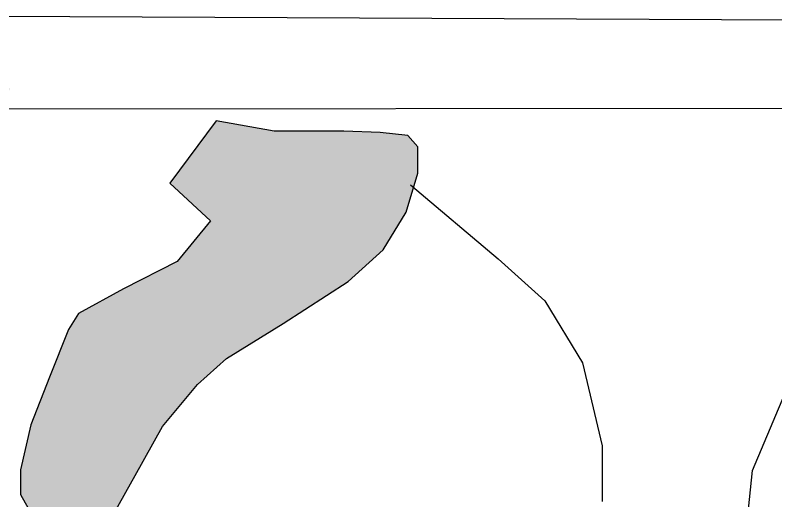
# Model space of a CAD drawing. Header units: inches. Extents: x 155 to 361, y 91 to 381.
# Drawn here: x 276.921 to 277.624, y 287.317 to 287.766 of the extents above; entities that cross this region are included whole.
import ezdxf

# ---------------------------------------------------------------- set-up
doc = ezdxf.new("R2010")
doc.units = ezdxf.units.IN
doc.header["$MEASUREMENT"] = 0
doc.layers.add('çziigi', color=10, linetype='Continuous')

msp = doc.modelspace()

# ---------------------------------------------------------------- hatches: boundary and pattern name
at = {"layer": 'çziigi'}
h = msp.add_hatch(color=256, dxfattribs=at)
h.dxf.hatch_style = 1
h.paths.add_polyline_path([(276.38812, 287.04371), (276.38183, 287.09187), (276.37764, 287.11071), (276.37764, 287.13165), (276.38602, 287.1463), (276.41536, 287.18817), (276.42798, 287.22413), (276.43426, 287.26182), (276.43007, 287.29113), (276.42363, 287.29619), (276.31394, 287.14466), (275.97784, 286.92533), (275.71267, 286.85478), (275.72749, 286.83394), (275.73076, 286.80693), (275.72995, 286.77337), (275.72913, 286.75781), (275.73486, 286.72589), (275.73075, 286.66428), (275.73321, 286.61435), (275.73075, 286.58406), (275.71968, 286.42369), (275.71968, 286.35878), (275.7092, 286.26876), (275.71339, 286.21642), (275.71339, 286.14524), (275.71339, 286.10755), (275.71549, 286.02799), (275.71759, 285.95681), (275.72597, 285.8961), (275.77416, 285.83538), (275.81816, 285.88563), (275.82025, 285.90656), (275.80978, 285.99031), (275.8014, 286.16617), (275.80349, 286.21851), (275.81187, 286.29179), (275.81606, 286.38391), (275.81606, 286.47603), (275.81816, 286.52627), (275.81816, 286.59955), (275.81606, 286.65608), (275.81606, 286.70632), (275.82445, 286.72517), (275.84749, 286.75029), (275.86216, 286.75029), (275.89149, 286.74192), (275.9334, 286.68957), (275.93759, 286.62677), (275.9355, 286.58908), (275.92711, 286.53465), (275.92502, 286.46137), (275.92502, 286.36088), (275.92502, 286.30854), (275.92502, 286.2541), (275.92502, 286.18083), (275.92502, 286.13267), (275.91454, 286.09918), (275.90826, 286.04055), (275.90826, 286.01334), (275.90826, 285.96728), (275.89778, 285.92122), (275.90197, 285.87516), (275.92083, 285.82701), (275.9313, 285.82073), (275.98578, 285.81235), (276.03607, 285.84794), (276.04236, 285.88563), (276.03607, 285.91912), (275.99835, 286.00078), (275.99207, 286.09289), (276.00674, 286.16408), (276.0235, 286.26248), (276.03397, 286.36088), (276.03816, 286.45718), (276.04236, 286.51999), (276.03607, 286.59955), (276.01721, 286.67492), (276.00464, 286.73563), (276.00045, 286.78169), (276.00045, 286.82566), (276.00883, 286.8445), (276.0654, 286.86544), (276.09683, 286.90731), (276.1115, 286.92197), (276.16807, 286.93453), (276.20369, 286.9429), (276.24769, 286.9429), (276.26865, 286.9429), (276.30217, 286.95337), (276.37345, 286.98509), (276.38183, 287.0144)])
h.paths.add_polyline_path([(276.78605, 287.58563), (276.8028, 287.59923), (276.8227, 287.61178), (276.84154, 287.63061), (276.85411, 287.64526), (276.85204, 287.64911), (276.86199, 287.66428), (276.9023, 287.67944), (276.91172, 287.68624), (276.91643, 287.69827), (276.89706, 287.7056), (276.84314, 287.69304), (276.8222, 287.68938), (276.79446, 287.69357), (276.77875, 287.6988), (276.75939, 287.71083), (276.75101, 287.71763), (276.75049, 287.72547), (276.74263, 287.7396), (276.73112, 287.74692), (276.72169, 287.74744), (276.71018, 287.74483), (276.70494, 287.74169), (276.69447, 287.73332), (276.68296, 287.72547), (276.67985, 287.72322), (276.57688, 287.50791), (276.45403, 287.33819), (276.46352, 287.32589), (276.48341, 287.31804), (276.50278, 287.32013), (276.52267, 287.33478), (276.52948, 287.34838), (276.53838, 287.35779), (276.55879, 287.37348), (276.57031, 287.3829), (276.59962, 287.40068), (276.6148, 287.41533), (276.62998, 287.42056), (276.6661, 287.43259), (276.67919, 287.42579), (276.68233, 287.42475), (276.71531, 287.42475), (276.75196, 287.43311), (276.77085, 287.44848), (276.78184, 287.46887), (276.78394, 287.48195), (276.78132, 287.50392), (276.77399, 287.52118), (276.77085, 287.53321), (276.77504, 287.55518)])
h.paths.add_polyline_path([(277.26107, 287.54935), (277.28249, 287.58413), (277.2932, 287.62025), (277.2932, 287.64433), (277.28383, 287.65504), (277.25839, 287.65771), (277.22492, 287.65905), (277.20484, 287.65905), (277.16066, 287.65905), (277.1071, 287.66841), (277.06426, 287.61089), (277.10174, 287.57611), (277.07095, 287.53865), (277.02141, 287.51323), (276.97991, 287.49049), (276.97053, 287.47577), (276.95313, 287.43162), (276.93572, 287.38747), (276.92635, 287.346), (276.92635, 287.32326), (276.9451, 287.28981), (276.97857, 287.28179), (277.01338, 287.30721), (277.03212, 287.34065), (277.05756, 287.38614), (277.08969, 287.42493), (277.11647, 287.44901), (277.16869, 287.48112), (277.22894, 287.51992)])
h.paths.add_polyline_path([(277.61543, 285.8863), (277.59293, 285.91439), (277.56622, 285.92984), (277.55076, 285.9172), (277.53529, 285.91158), (277.50999, 285.91158), (277.48468, 285.91439), (277.46331, 285.91914), (277.43688, 285.8877), (277.43688, 285.86242), (277.45938, 285.84134), (277.51139, 285.83854), (277.55357, 285.84415), (277.59996, 285.85258), (277.61261, 285.86242)])
h.paths.add_polyline_path([(276.9406, 285.88956), (276.92551, 285.9252), (276.89395, 285.93069), (276.87612, 285.91972), (276.85142, 285.90738), (276.8185, 285.91424), (276.79937, 285.9257), (276.79929, 285.91835), (276.76911, 285.88133), (276.77734, 285.85666), (276.80066, 285.85392), (276.82947, 285.84295), (276.86789, 285.84295), (276.92962, 285.85255), (276.93511, 285.87174)])
h.paths.add_polyline_path([(276.43615, 285.8966), (276.41249, 285.92096), (276.39855, 285.92014), (276.36385, 285.92014), (276.33, 285.92014), (276.31054, 285.91844), (276.28007, 285.91506), (276.2758, 285.91407), (276.27595, 285.90871), (276.2598, 285.87643), (276.25845, 285.85894), (276.30961, 285.85356), (276.34192, 285.84953), (276.38095, 285.85222), (276.40518, 285.85356), (276.42672, 285.86432)])

# ---------------------------------------------------------------- linework, layer by layer
for p, q in [((276.70035, 287.76607), (280.55415, 287.74851)), ((276.9023, 287.67944), (280.57531, 287.68295)), ((277.1071, 287.66841), (277.06426, 287.61089)), ((277.16066, 287.65905), (277.1071, 287.66841)), ((277.20484, 287.65905), (277.16066, 287.65905)), ((277.22492, 287.65905), (277.20484, 287.65905)), ((277.25839, 287.65771), (277.22492, 287.65905)), ((277.28383, 287.65504), (277.25839, 287.65771)), ((277.2932, 287.64433), (277.28383, 287.65504)), ((277.2932, 287.62025), (277.2932, 287.64433)), ((277.28249, 287.58413), (277.2932, 287.62025)), ((277.06426, 287.61089), (277.10174, 287.57611)), ((277.2864, 287.60937), (277.36728, 287.5411)), ((277.26107, 287.54935), (277.28249, 287.58413)), ((277.10174, 287.57611), (277.07095, 287.53865)), ((277.22894, 287.51992), (277.26107, 287.54935)), ((277.36728, 287.5411), (277.4105, 287.50208)), ((277.07095, 287.53865), (277.02141, 287.51323)), ((277.16869, 287.48112), (277.22894, 287.51992)), ((277.02141, 287.51323), (276.97991, 287.49049)), ((277.4105, 287.50208), (277.44537, 287.44496)), ((276.97991, 287.49049), (276.97053, 287.47577)), ((277.11647, 287.44901), (277.16869, 287.48112)), ((276.97053, 287.47577), (276.95313, 287.43162)), ((277.08969, 287.42493), (277.11647, 287.44901)), ((277.44537, 287.44496), (277.46349, 287.36832)), ((277.6022, 287.34532), (277.64319, 287.44278)), ((276.95313, 287.43162), (276.93572, 287.38747)), ((277.05756, 287.38614), (277.08969, 287.42493)), ((276.93572, 287.38747), (276.92635, 287.346)), ((277.03212, 287.34065), (277.05756, 287.38614)), ((277.46349, 287.36832), (277.46349, 287.31677)), ((276.92635, 287.346), (276.92635, 287.32326)), ((277.59089, 287.23516), (277.6022, 287.34532)), ((277.01338, 287.30721), (277.03212, 287.34065)), ((276.92635, 287.32326), (276.9451, 287.28981))]:
    msp.add_line(p, q, dxfattribs=at)

doc.saveas('drawing.dxf')
